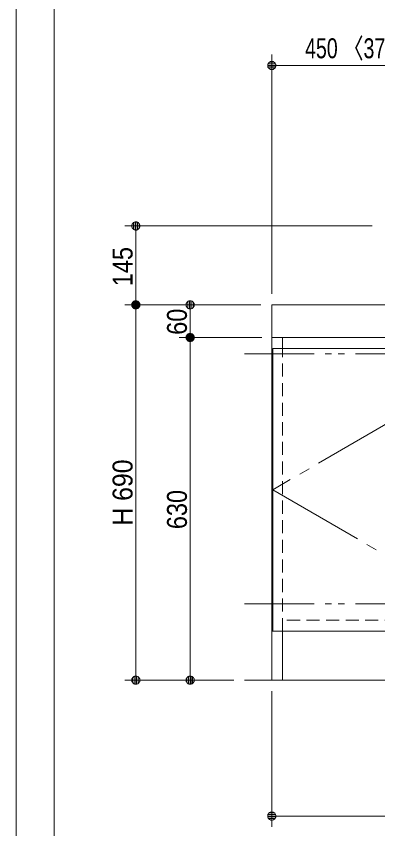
# Model space of a CAD drawing. Units: millimetres, scale not verified. Extents: x -6062 to 6062, y -3045 to 3045.
# Drawn here: x -5788 to -5122, y -2293 to -799 of the extents above; entities that cross this region are included whole.
import ezdxf
from ezdxf.enums import TextEntityAlignment as Align

# ---------------------------------------------------------------- set-up
doc = ezdxf.new("R2010")
doc.units = ezdxf.units.MM
doc.header["$LTSCALE"] = 20
for name, pattern in [('CHAIN2', [12, 9, -1, 1, -1]), ('DASHED1', [1.8, 1.2, -0.6]), ('LONG_DOUBLE_CHAIN', [21.8, 18, -1, 0.6, -0.6, 0.6, -1])]:
    doc.linetypes.add(name, pattern=pattern)
for name, color, linetype, lineweight in [('0-0_1図面枠', 7, 'Continuous', 9), ('0-1_5ボウル・キャビネット', 7, 'Continuous', 9), ('0-2_2寸法-1', 7, 'Continuous', 9), ('0-3_0', 7, 'Continuous', 9)]:
    doc.layers.add(name, color=color, linetype=linetype, lineweight=lineweight)
doc.styles.add('ＭＳ Ｐゴシック', font='')
doc.styles.get('ＭＳ Ｐゴシック').set_extended_font_data('MS PGothic')

# ---------------------------------------------------------------- blocks, each defined once
blk = doc.blocks.new('グループ-2')
at = {"layer": '0-0_1図面枠'}
blk.add_lwpolyline([(-80000, 55400), (80000, 55400), (80000, -55400), (-80000, -55400)], close=True, dxfattribs=at)
blk = doc.blocks.new('図面枠')
at = {"layer": '0-0_1図面枠'}
blk.add_blockref('グループ-2', (0, 0), dxfattribs=at)
blk = doc.blocks.new('_Dot')
at = {"layer": '0-3_0'}
for p, q in [((-10, 0), (-20, 0)), ((9.78, 2), (-9.78, 2)), ((7.99, 6), (-7.99, 6)), ((9.16, -3.98), (-9.16, -3.98)), ((6, -7.98), (-6, -7.98))]:
    blk.add_line(p, q, dxfattribs=at)
for points in [[(10, 0), (9.92, 1.25), (9.69, 2.49), (9.3, 3.68), (8.76, 4.82), (8.09, 5.88), (7.29, 6.85), (6.37, 7.71), (5.36, 8.44), (4.26, 9.05), (3.09, 9.51), (1.87, 9.82), (0.63, 9.98), (-0.63, 9.98), (-1.87, 9.82), (-3.09, 9.51), (-4.26, 9.05), (-5.36, 8.44), (-6.37, 7.71), (-7.29, 6.85), (-8.09, 5.88), (-8.76, 4.82), (-9.3, 3.68), (-9.69, 2.49), (-9.92, 1.25), (-10, 0), (0, 0)], [(-10, 0), (-9.92, -1.25), (-9.69, -2.49), (-9.3, -3.68), (-8.76, -4.82), (-8.09, -5.88), (-7.29, -6.85), (-6.37, -7.71), (-5.36, -8.44), (-4.26, -9.05), (-3.09, -9.51), (-1.87, -9.82), (-0.63, -9.98), (0.63, -9.98), (1.87, -9.82), (3.09, -9.51), (4.26, -9.05), (5.36, -8.44), (6.37, -7.71), (7.29, -6.85), (8.09, -5.88), (8.76, -4.82), (9.3, -3.68), (9.69, -2.49), (9.92, -1.25), (10, 0), (0, 0)]]:
    blk.add_lwpolyline(points, close=True, dxfattribs=at)

msp = doc.modelspace()

# ---------------------------------------------------------------- linework, layer by layer
at = {"layer": '0-0_1図面枠'}
msp.add_line((-5717.5, 1750), (-5717.5, -2420), dxfattribs=at)
msp.add_line((-5717.5, 1750), (-5717.5, -2420), dxfattribs=at)
at = {"layer": '0-1_5ボウル・キャビネット'}
for p, q in [((-5297.5, -1410), (-5297.5, -1390)), ((-5367.5, -2020), (-4367.5, -2020))]:
    msp.add_line(p, q, dxfattribs=at)
at = {"layer": '0-1_5ボウル・キャビネット', "linetype": 'LONG_DOUBLE_CHAIN'}
for p, q in [((-4367.5, -1420), (-5367.5, -1420)), ((-4367.5, -1880), (-5367.5, -1880))]:
    msp.add_line(p, q, dxfattribs=at)
at = {"layer": '0-1_5ボウル・キャビネット', "linetype": 'DASHED1'}
msp.add_line((-4437.5, -1910), (-5297.5, -1910), dxfattribs=at)
at = {"layer": '0-1_5ボウル・キャビネット'}
for points in [[(-5317.5, -1330), (-4417.5, -1330), (-4417.5, -1930), (-5317.5, -1930)], [(-5317.5, -1330), (-4417.5, -1330), (-4417.5, -1390), (-5317.5, -1390)], [(-5315.5, -1410), (-5315.5, -1930), (-4868.5, -1930), (-4868.5, -1410)], [(-5317.5, -1930), (-5297.5, -1930), (-5297.5, -2020), (-5317.5, -2020)]]:
    msp.add_lwpolyline(points, close=True, dxfattribs=at)
at = {"layer": '0-1_5ボウル・キャビネット', "linetype": 'DASHED1'}
msp.add_lwpolyline([(-5297.5, -1930), (-5297.5, -1390), (-4437.5, -1390), (-4437.5, -1930)], dxfattribs=at)
at = {"layer": '0-1_5ボウル・キャビネット', "linetype": 'CHAIN2'}
msp.add_lwpolyline([(-4868.5, -1410), (-5315.5, -1670), (-4868.5, -1930)], dxfattribs=at)
at = {"layer": '0-2_2寸法-1'}
for p, q in [((-5317.5, -1310), (-5317.5, -870)), ((-5302.49, -890), (-4882.51, -890)), ((-5132.5, -1185), (-5587.5, -1185)), ((-5567.5, -1200.01), (-5567.5, -1314.99)), ((-5487.5, -1330), (-5587.5, -1330)), ((-5487.5, -1330), (-5587.5, -1330)), ((-5337.5, -1330), (-5487.5, -1330)), ((-5567.5, -2004.99), (-5567.5, -1345.01)), ((-5467.5, -1374.99), (-5467.5, -1345.01)), ((-5335.5, -1390), (-5487.5, -1390)), ((-5335.5, -1390), (-5487.5, -1390)), ((-5467.5, -2004.99), (-5467.5, -1405.01)), ((-5487.5, -2020), (-5587.5, -2020)), ((-5387.5, -2020), (-5487.5, -2020)), ((-5317.5, -2040), (-5317.5, -2290)), ((-4432.51, -2270), (-5302.49, -2270))]:
    msp.add_line(p, q, dxfattribs=at)

# ---------------------------------------------------------------- block references
at = {"layer": '0-0_1図面枠', "xscale": 0.05, "yscale": 0.05}
msp.add_blockref('図面枠', (-1787.5, 0), dxfattribs=at)
at = {"layer": '0-2_2寸法-1', "xscale": 0.7503418, "yscale": 0.7503418}
for p, rotation in [((-5317.5, -890), 180), ((-5567.5, -1185), 90), ((-5567.5, -1330), 270), ((-5567.5, -1330), 90), ((-5467.5, -1330), 90), ((-5467.5, -1390), 270), ((-5467.5, -1390), 90), ((-5567.5, -2020), 270), ((-5467.5, -2020), 270), ((-5317.5, -2270), 180)]:
    msp.add_blockref('_Dot', p, dxfattribs=dict(at, rotation=rotation))

# ---------------------------------------------------------------- texts
at = {"layer": '0-2_2寸法-1', "style": 'ＭＳ Ｐゴシック', "width": 0.75}
msp.add_text('450 〈375〉（600）', height=36.66, dxfattribs=at).set_placement((-5256.19, -887.65), align=Align.BOTTOM_LEFT)
at = {"layer": '0-2_2寸法-1', "style": 'ＭＳ Ｐゴシック'}
for s, height, width, p in [('145', 36.66, 0.9, (-5562.54, -1295.72)), ('60', 36.66, 0.9, (-5462.54, -1385.08)), ('H 690', 36.69, 0.95, (-5562.54, -1735.99)), ('630', 36.66, 0.9, (-5462.54, -1742.38))]:
    msp.add_text(s, height=height, rotation=90, dxfattribs=dict(at, width=width)).set_placement(p, align=Align.BOTTOM_LEFT)

doc.saveas('drawing.dxf')
